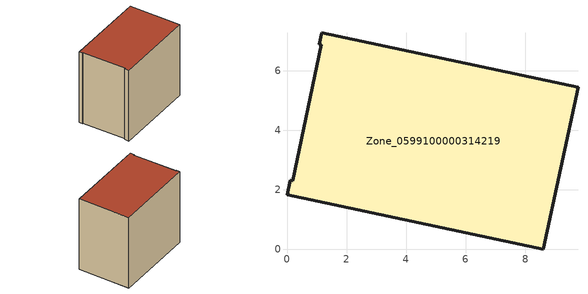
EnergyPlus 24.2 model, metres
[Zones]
Zone_0599100000314219
 floor ground (C_G): 0,1.84 0.1,2.32 0.19,2.3 1.16,6.88 1.09,6.89 1.17,7.28 9.77,5.44 8.6,0 z0
 wall outside (C_F): 1.17,7.28 1.09,6.89 1.16,6.88 0.19,2.3 0.1,2.32 0,1.84 8.6,0 9.77,5.44 1.17,7.28 z0:8.09
 roof outside (C_R): 1.16,6.88 0.19,2.3 0.1,2.32 0,1.84 8.6,0 9.77,5.44 1.17,7.28 1.09,6.89 z8.09
[BUILDING]
Pand.0599100000314219: North Axis=0; Terrain=City; Loads Convergence Tolerance Value=0.04; Temperature Convergence Tolerance Value=0.4; Solar Distribution=FullExterior; Maximum Number of Warmup Days=25; Minimum Number of Warmup Days=1
[Site:Location]
Rotterdam.The.Hague.AP_ZH_NLD Design_Conditions: Latitude=51.96; Longitude=4.45; Time Zone=1; Elevation=-4.5
[SITE:GROUNDTEMPERATURE:BUILDINGSURFACE]
18, 18, 18, 18, 18, 18, 18, 18, 18, 18, 18, 18
[MATERIAL] Thermal Absorptance=0.9; Solar Absorptance=0.7; Visible Absorptance=0.7
Name | Roughness | Thickness | Conductivity | Density | Specific Heat
G.TC.1975-1991 | MediumSmooth | 0.15 | 0.288461 | 540 | 1210
F.TC.1975-1991 | Rough | 0.3 | 0.230769 | 1920 | 840
R.TC.1975-1991 | MediumRough | 0.2 | 0.153846 | 1500 | 1000
[CONSTRUCTION]
C_G: G.TC.1975-1991
C_F: F.TC.1975-1991
C_R: R.TC.1975-1991
[ZONE]
Zone_0599100000314219: Type=1; Multiplier=1; Ceiling Height=Autocalculate; Volume=Autocalculate; Floor Area=autocalculate; Part of Total Floor Area=Yes
[ZONEINFILTRATION:DESIGNFLOWRATE]
Infil_Zone_0599100000314219: Zone or ZoneList or Space or SpaceList=Zone_0599100000314219; Schedule=AlwaysOn; Design Flow Rate Calculation Method=Flow/Area; Flow Rate per Floor Area=0.003; Constant Term Coefficient=1; Temperature Term Coefficient=0; Velocity Term Coefficient=0; Velocity Squared Term Coefficient=0
[HVACTEMPLATE:ZONE:IDEALLOADSAIRSYSTEM]
Zone_0599100000314219: Maximum Heating Supply Air Temperature=50; Minimum Cooling Supply Air Temperature=13; Maximum Heating Supply Air Humidity Ratio=0.0156; Minimum Cooling Supply Air Humidity Ratio=0.0077; Heating Limit=NoLimit; Cooling Limit=NoLimit; Dehumidification Control Type=ConstantSensibleHeatRatio; Cooling Sensible Heat Ratio=0.7; Dehumidification Setpoint=60; Humidification Control Type=None; Humidification Setpoint=30; Outdoor Air Method=None; Outdoor Air Flow Rate per Person=0.00944; Outdoor Air Flow Rate per Zone Floor Area=0; Outdoor Air Flow Rate per Zone=0; Demand Controlled Ventilation Type=None; Outdoor Air Economizer Type=NoEconomizer; Heat Recovery Type=None; Sensible Heat Recovery Effectiveness=0.7; Latent Heat Recovery Effectiveness=0.65
[ZONECONTROL:THERMOSTAT]
ThermostatControl_Zone_0599100000314219: Zone or ZoneList=Zone_0599100000314219; Control Type Schedule=DualSetpointControlType; Control 1=Thermostat_Zone_0599100000314219; Temperature Difference Between Cutout And Setpoint=0
[THERMOSTATSETPOINT:DUALSETPOINT]
Thermostat_Zone_0599100000314219: Heating Setpoint Temperature Schedule=HeatingSetpoint_Zone_0599100000314219; Cooling Setpoint Temperature Schedule=CoolingSetpoint_Zone_0599100000314219
[SCHEDULE:COMPACT]
HeatingSetpoint_Zone_0599100000314219: Through: 12/31, For: AllDays, Until: 24:00, 21
CoolingSetpoint_Zone_0599100000314219: Through: 12/31, For: AllDays, Until: 24:00, 24
DualSetpointControlType: Through: 12/31, For: AllDays, Until: 24:00, 4
AlwaysOn: Through: 12/31, For: AllDays, Until: 24:00, 1
